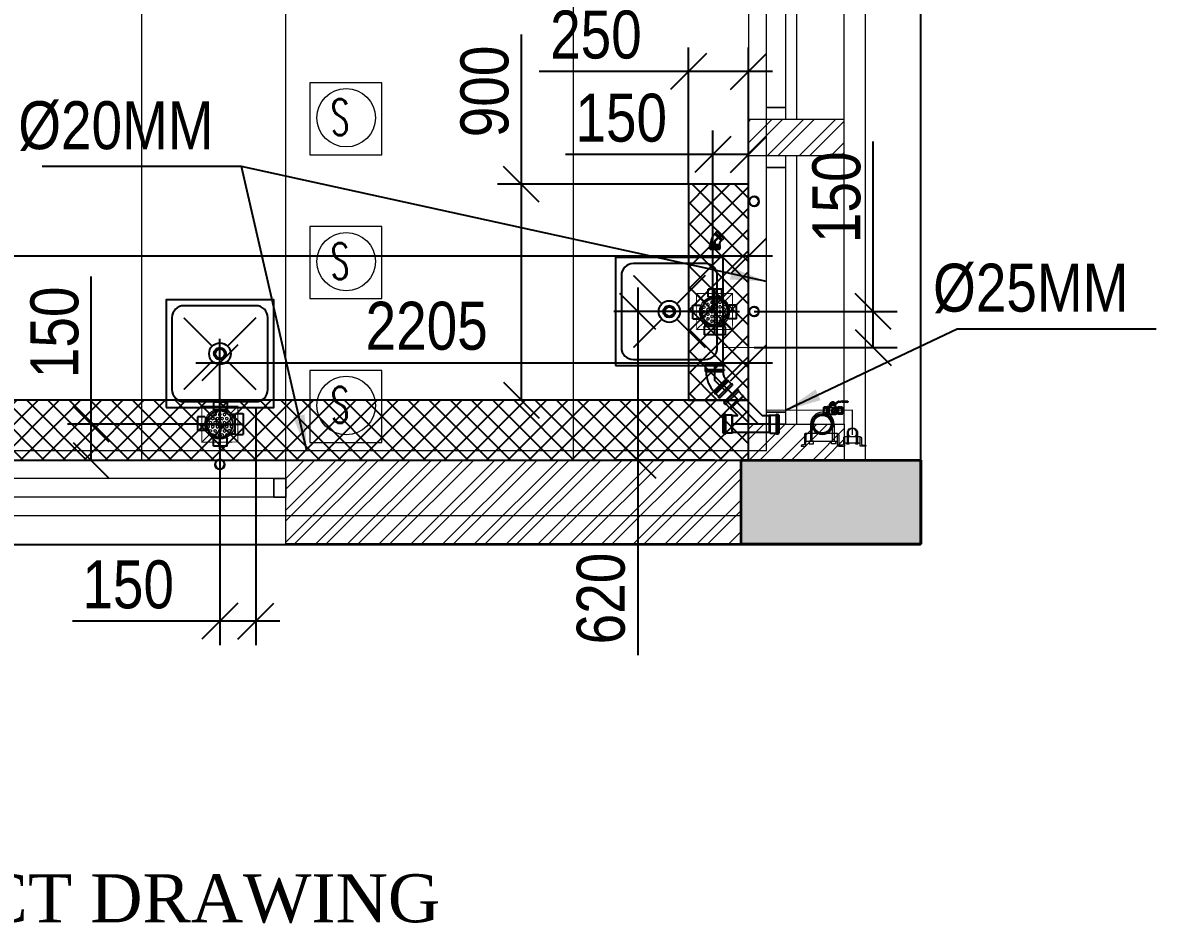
# Model space of a CAD drawing. Header units: inches. Extents: x 5899882 to 5988838, y -468923 to -96891.
# Drawn here: x 5976236 to 5980965, y -315802 to -312046 of the extents above; entities that cross this region are included whole.
import ezdxf

# ---------------------------------------------------------------- set-up
doc = ezdxf.new("R2010")
doc.units = ezdxf.units.IN
doc.header["$MEASUREMENT"] = 0
doc.linetypes.add('1', pattern=[0])
doc.layers.get('Defpoints').update_dxf_attribs({"color": 8})
for name, color, linetype in [('0 slc sleeve', 5, 'Continuous'), ('0- SLC ARCH LAYOUT', 7, 'Continuous'), ('0- SLC DIMENSION', 7, 'Continuous'), ('0-SLC RCC 2ND. FLOOR', 7, 'Continuous'), ('0-SLC- Waste water down take', 6, 'Continuous'), ('0-SLC-100mm Soil Pipe', 190, 'Continuous'), ('0-SLC-40 MM Waste water pipe', 3, 'Continuous'), ('0-SLC-75MM WASTE PIPE', 6, 'Continuous'), ('0-SLC-DOMESTIC LINE', 5, 'DOMESTIC_LINE'), ('0-SLC-Multi nahani trap', 6, 'Continuous'), ('0-SLC-Raised portion', 1, 'Continuous'), ('0-SLC-Toilet fixture', 5, 'Continuous'), ('CL', 7, 'Continuous'), ('P-TEXT', 7, 'Continuous')]:
    doc.layers.add(name, color=color, linetype=linetype)
for name, color, linetype, lineweight in [('0-SLC-100 mm Multi nahani trap jali', 253, 'Continuous', 13), ('0-SLC-CLAMPS', 7, 'Continuous', 9), ('0-SLC-P-Angle', 6, 'Continuous', 0), ('ARCL-HATCH-B', 8, 'Continuous', 5), ('ARLC-COL', 8, 'Continuous', 30), ('ARLC-DIM0', 8, 'Continuous', 5), ('ARLC-DOOR-W', 8, 'Continuous', 5), ('ARLC-ELE0', 8, 'Continuous', 9), ('ARLC-FUR (NOMN)', 8, 'Continuous', 9), ('ARLC-FURN', 8, 'Continuous', 9), ('ARLC-HATCH-C', 8, 'Continuous', 5), ('ARLC-SINK', 8, 'Continuous', 9), ('ARLC-WALL', 8, 'Continuous', 15), ('P-Ball valve', 7, 'Continuous', 0)]:
    doc.layers.add(name, color=color, linetype=linetype, lineweight=lineweight)
doc.styles.add('ARIAL', font='tahoma.ttf')
doc.styles.add('RS', font='simplex8.shx', dxfattribs={"width": 0.6, "height": 150})
doc.styles.get("Standard").update_dxf_attribs({"font": 'arial.ttf'})
doc.styles.add('swis cn bt', font='swissc.ttf')
doc.linetypes.add('DOMESTIC_LINE', pattern='A,0.5,-0.2,["DWS",ARIAL,S=0.1,R=0,X=-0.1,Y=-0.05],-0.25', length=0.95)
doc.dimstyles.new('SLC', dxfattribs={"dimtxt": 200, "dimasz": 150, "dimexe": 100, "dimexo": 0, "dimgap": 50, "dimtad": 1, "dimdec": 0, "dimrnd": 5, "dimzin": 1, "dimdsep": 46, "dimtxsty": 'swis cn bt', "dimblk": 'OBLIQUE', "dimcen": 60, "dimdle": 100, "dimclrd": 256, "dimclre": 256, "dimclrt": 256, "dimazin": 0, "dimtfac": 1, "dimtdec": 0, "dimtofl": 0, "dimtmove": 0, "dimatfit": 3, "dimfxl": 0.18, "dimtolj": 1, "dimtzin": 0, "dimarcsym": 0})
pattern_1 = [(45, (-5806111.7, 109613.3), (-66.2912607, 66.2912607), []), (45, (-5806067.505, 109613.3), (-66.2912607, 66.2912607), [])]

# ---------------------------------------------------------------- blocks, each defined once
blk = doc.blocks.new('SINK1')
at = {"color": 0}
for p, q in [((5972703.3, -133859.2), (5972821.5, -133977.3)), ((5972885.1, -133977.3), (5973003.3, -133859.2)), ((5972703.3, -134159.2), (5972821.5, -134041)), ((5972885.1, -134041), (5973003.3, -134159.2))]:
    blk.add_line(p, q, dxfattribs=at)
blk.add_lwpolyline([(5973078.3, -134234.2), (5973078.3, -133784.2), (5972628.3, -133784.2), (5972628.3, -134234.2)], close=True, dxfattribs=at)
blk.add_lwpolyline([(5973053.3, -134159.2), (5973053.3, -133859.2, 0.414214), (5973003.3, -133809.2), (5972703.3, -133809.2, 0.414214), (5972653.3, -133859.2), (5972653.3, -134159.2, 0.414214), (5972703.3, -134209.2), (5973003.3, -134209.2, 0.414214)], format="xyb", close=True, dxfattribs=at)
for radius in [45, 25]:
    blk.add_circle((5972853.3, -134009.2), radius, dxfattribs=at)
blk = doc.blocks.new('A$C3DAD2E9A')
at = {"layer": 'ARCL-HATCH-B'}
h = blk.add_hatch(dxfattribs=at)
h.set_pattern_fill('ANSI32', color=256, scale=250)
h.set_pattern_definition(pattern_1)
h.paths.add_polyline_path([(34477.2, -38403.5), (34077.2, -38403.5), (34077.2, -38553.5), (34477.2, -38553.5)])
h = blk.add_hatch(dxfattribs=at)
h.set_pattern_fill('ANSI32', color=256, scale=250)
h.set_pattern_definition(pattern_1)
h.paths.add_polyline_path([(34477.2, -39673.5), (34077.2, -39673.5), (34077.2, -39823.5), (34477.2, -39823.5)])
h = blk.add_hatch(dxfattribs=at)
h.set_pattern_fill('ANSI32', color=256, scale=250)
h.set_pattern_definition(pattern_1)
h.paths.add_polyline_path([(34047.2, -39823.5), (32147.5, -39823.5), (32147.5, -40173.5), (34047.2, -40173.5)])
at = {"layer": 'ARLC-HATCH-C', "ltscale": 0.1}
h = blk.add_hatch(color=256, dxfattribs=at)
h.paths.add_polyline_path([(34047.2, -40173.5), (34797.2, -40173.5), (34797.2, -39823.5), (34247.2, -39823.5), (34047.2, -39823.5)])
h.paths.add_polyline_path([(11935.3, -19022.5), (11935.3, -19405.4), (12979.4, -19405.4), (12979.4, -19022.5)], flags=24)
h.paths.add_polyline_path([(11923.7, -32840.6), (11923.7, -33223.5), (12995.6, -33223.5), (12995.6, -32840.6)], flags=24)
h.paths.add_polyline_path([(11923.7, -39615.4), (11923.7, -39998.5), (12993.9, -39998.5), (12993.9, -39615.4)], flags=24)
at = {"layer": 'ARLC-COL'}
blk.add_lwpolyline([(34797.2, -39823.5), (34047.2, -39823.5), (34047.2, -40173.5), (34797.2, -40173.5)], close=True, dxfattribs=at)
at = {"layer": 'ARLC-DIM0'}
blk.add_lwpolyline([(32147.5, -39980), (32097.5, -39980), (32097.5, -39900), (32147.5, -39900)], close=True, dxfattribs=at)
at = {"layer": 'ARLC-DOOR-W'}
for points in [[(34152.2, -35143.5), (34232.2, -35143.5), (34232.2, -38353.5), (34152.2, -38353.5)], [(34232.2, -38353.5), (34232.2, -38403.5), (34152.2, -38403.5), (34152.2, -38353.5)], [(34232.2, -38553.5), (34232.2, -38603.5), (34152.2, -38603.5), (34152.2, -38553.5)], [(34152.2, -38603.5), (34232.2, -38603.5), (34232.2, -39623.5), (34152.2, -39623.5)], [(34232.2, -39623.5), (34232.2, -39673.5), (34152.2, -39673.5), (34152.2, -39623.5)], [(32097.5, -39898.5), (32097.5, -39978.5), (30797.5, -39978.5), (30797.5, -39898.5)], [(32147.5, -39978.5), (32097.5, -39978.5), (32097.5, -39898.5), (32147.5, -39898.5)]]:
    blk.add_lwpolyline(points, close=True, dxfattribs=at)
at = {"layer": 'ARLC-ELE0'}
for p, q in [((34797.2, -39823.5), (34797.2, -33673.5)), ((34797.2, -39825), (34797.2, -33675))]:
    blk.add_line(p, q, dxfattribs=at)
at = {"layer": 'ARLC-ELE0', "ltscale": 0.006}
for p, q in [((34077.2, -35093.5), (34077.2, -38403.5)), ((34477.2, -38403.5), (34477.2, -35093.5)), ((34077.2, -38553.5), (34077.2, -39673.5)), ((34477.2, -39673.5), (34477.2, -38553.5))]:
    blk.add_line(p, q, dxfattribs=at)
at = {"layer": 'ARLC-FUR (NOMN)'}
for centre in [(32399.1, -38395.9), (32399.1, -38995.9), (32399.1, -39595.9)]:
    blk.add_circle(centre, 121.8, dxfattribs=at)
at = {"layer": 'ARLC-FURN'}
for p, q in [((33347.2, -39825), (33347.2, -29900)), ((31547.2, -39825), (31547.2, -35212.5)), ((32147.2, -39825), (32147.2, -35212.5)), ((31547.2, -39825), (32147.2, -39825)), ((31547.2, -39825), (32147.2, -39825))]:
    blk.add_line(p, q, dxfattribs=at)
for points in [[(32247.2, -38550), (32547.2, -38550), (32547.2, -38250), (32247.2, -38250)], [(32247.2, -39150), (32547.2, -39150), (32547.2, -38850), (32247.2, -38850)], [(32247.2, -39750), (32547.2, -39750), (32547.2, -39450), (32247.2, -39450)]]:
    blk.add_lwpolyline(points, close=True, dxfattribs=at)
at = {"layer": 'ARLC-WALL', "ltscale": 0.005}
for p, q in [((34277.2, -35093.5), (34277.2, -38403.5)), ((34277.2, -38553.5), (34277.2, -39673.5))]:
    blk.add_line(p, q, dxfattribs=at)
at = {"layer": 'ARLC-WALL', "ltscale": 0.1}
for p, q in [((34047.2, -39823.5), (32147.5, -39823.5)), ((34047.2, -40173.5), (32147.5, -40173.5))]:
    blk.add_line(p, q, dxfattribs=at)
at = {"layer": 'ARLC-WALL'}
blk.add_line((32147.5, -40173.5), (32147.5, -39823.5), dxfattribs=at)
for points in [[(34477.2, -38403.5), (34077.2, -38403.5), (34077.2, -38553.5), (34477.2, -38553.5)], [(34477.2, -39823.5), (34077.2, -39823.5), (34077.2, -39673.5), (34477.2, -39673.5)]]:
    blk.add_lwpolyline(points, close=True, dxfattribs=at)
at = {"layer": 'ARLC-SINK', "rotation": 270}
blk.add_blockref('SINK1', (167756.4, 5933649.1), dxfattribs=at)
at = {"layer": 'ARLC-SINK', "xscale": -1, "rotation": 270}
blk.add_blockref('SINK1', (165881.7, -6012233), dxfattribs=at)
at = {"layer": 'ARLC-FUR (NOMN)', "style": 'RS', "width": 0.6}
for p in [(32334.9, -38468.7), (32334.9, -39068.7), (32334.9, -39668.7)]:
    blk.add_text('S ', height=150, dxfattribs=at).set_placement(p)
blk = doc.blocks.new('Hex Nut - 10 mm side')
at = {"color": 0, "linetype": 'Continuous'}
for p, q in [((-7, -6.8), (-7, 6.8)), ((-0.7, 9.1), (-6.4, 9.1)), ((-0.7, 4.5), (-6.4, 4.5)), ((0, -6.8), (0, 6.8)), ((-0.7, -4.5), (-6.4, -4.5)), ((-0.7, -9.1), (-6.4, -9.1))]:
    blk.add_line(p, q, dxfattribs=at)
for centre, radius, start, end in [((-2.8, 6.8), 4.19, 147.13278, 212.86722), ((8.7, 0), 15.7, 163.22135, 196.77865), ((-4.2, 6.8), 4.19, 327.13278, 32.86722), ((-15.7, 0), 15.7, 343.22135, 16.77865), ((-2.8, -6.8), 4.19, 147.13278, 212.86722), ((-4.2, -6.8), 4.19, 327.13278, 32.86722)]:
    blk.add_arc(centre, radius, start, end, dxfattribs=at)
blk = doc.blocks.new('balval')
at = {"layer": 'P-TEXT', "color": 7}
for p, q in [((-206, 141), (-218, 122)), ((-218, -125), (-218, 122)), ((-207, -90), (-207, 86)), ((-75, 86), (-207, 86)), ((-74, 141), (-206, 141)), ((0, 145), (64, 144)), ((31, 164), (31, 262)), ((31, 164), (47, 164)), ((47, 164), (47, 246)), ((67, 298), (222, 297)), ((83, 281), (226, 281)), ((136, -17), (186, 44)), ((186, 44), (260, -17)), ((261, 143), (286, 120)), ((286, 120), (285, -127)), ((357, 120), (286, 120)), ((294, 302), (376, 365)), ((299, 286), (380, 348)), ((356, -127), (357, 120)), ((368, 139), (357, 120)), ((367, -91), (368, 85)), ((536, 139), (368, 139)), ((535, 84), (368, 85)), ((394, 369), (479, 369)), ((398, 353), (479, 353)), ((533, 381), (479, 369)), ((533, 349), (479, 353)), ((533, 381), (760, 380)), ((533, 349), (762, 348)), ((535, -92), (535, 84)), ((536, 139), (547, 120)), ((547, 120), (546, -128)), ((760, 380), (762, 348)), ((-218, -2), (-229, -2)), ((-207, -145), (-218, -125)), ((-75, -90), (-207, -90)), ((-75, -145), (-207, -145)), ((0, -149), (258, -150)), ((186, -77), (136, -17)), ((260, -17), (186, -77)), ((259, -150), (285, -127)), ((356, -127), (285, -127)), ((367, -146), (356, -127)), ((535, -92), (367, -91)), ((535, -147), (367, -146)), ((535, -147), (546, -128))]:
    blk.add_line(p, q, dxfattribs=at)
for points in [[(-74, 163), (-39, 163), (-40, -162), (-75, -162)], [(-39, 163), (0, 163), (0, -163), (-40, -162)], [(85, 217), (215, 216), (215, 237), (85, 238)], [(266, -83), (129, -83), (130, 50), (266, 49)], [(260, -77), (135, -77), (136, 44), (260, 43)], [(260, -145), (135, -144), (135, -89), (260, -89)]]:
    blk.add_lwpolyline(points, close=True, dxfattribs=at)
for points in [[(259, 144), (260, 216), (64, 217), (64, 144)], [(136, 118), (136, 88), (260, 87), (261, 143), (258, 143)]]:
    blk.add_lwpolyline(points, dxfattribs=at)
for centre, radius, start, end in [((-181, 112), 36.2, 145.9055, 225.8084), ((-125, 42), 93.2, 151.6198, 208.0418), ((67, 262), 35.7, 89.8308, 179.8308), ((83, 246), 35.7, 89.8308, 179.8308), ((162, 312), 195, 239.6656, 299.5446), ((224, 832), 535, 269.7676, 277.5637), ((228, 816), 535, 269.7676, 277.5637), ((259, 142), 1.79, 48.4012, 123.4962), ((450, 40), 93.2, 151.6198, 208.0418), ((393, 111), 36.2, 145.9055, 225.8084), ((394, 334), 35.7, 89.8308, 120.0919), ((398, 317), 35.7, 89.8308, 120.0919), ((510, 110), 36.2, 313.8532, 33.7561), ((453, 40), 93.2, 331.6198, 28.0418), ((-125, -46), 93.2, 151.6198, 208.0418), ((-182, -116), 36.2, 133.8532, 213.7561), ((258, -148), 1.79, 269.8308, 311.2603), ((449, -48), 93.2, 151.6198, 208.0418), ((392, -118), 36.2, 133.8532, 213.7561), ((453, -48), 93.2, 331.6198, 28.0418), ((510, -118), 36.2, 325.9055, 45.8084)]:
    blk.add_arc(centre, radius, start, end, dxfattribs=at)
at = {"layer": 'P-TEXT', "color": 7, "xscale": 6.18499828221724, "yscale": 6.18499828221724, "zscale": 6.18499828221724, "rotation": 269.8307868527402}
for p in [(150, 298), (150, 238)]:
    blk.add_blockref('Hex Nut - 10 mm side', p, dxfattribs=at)
blk = doc.blocks.new('an80')
for points in [[(-46, 0), (-46, 66.3), (-51, 66.3), (-51, 76.3), (-35, 76.3), (-35, 66.3), (-40, 66.3), (-40, 0)], [(46, 0), (46, 66.3), (51, 66.3), (51, 76.3), (35, 76.3), (35, 66.3), (40, 66.3), (40, 0)]]:
    blk.add_lwpolyline(points)
for radius in [46, 40]:
    blk.add_arc((0, 0), radius, 180, 360)
blk = doc.blocks.new('80mm')
at = {"layer": '0-SLC- Waste water down take', "const_width": 5}
blk.add_lwpolyline([(-37.5, 0, 1), (37.5, 0, 1)], format="xyb", close=True, dxfattribs=at)
at = {"layer": '0-SLC- Waste water down take'}
for radius in [40, 35]:
    blk.add_circle((0, 0), radius, dxfattribs=at)
blk = doc.blocks.new('DSF')
at = {"layer": '0-SLC-CLAMPS'}
for points in [[(1498.4503, 220.3213), (1498.4469, 220.3213, -0.414214), (1498.4416, 220.3267), (1498.4416, 220.3267), (1498.4611, 220.3267), (1498.4611, 220.2737, -0.414214), (1498.4557, 220.2791), (1498.4557, 220.3159, 0.414214)], [(1498.6042, 220.3213), (1498.6076, 220.3213, 0.414214), (1498.613, 220.3267), (1498.613, 220.3267), (1498.5935, 220.3267), (1498.5935, 220.2737, 0.414214), (1498.5988, 220.2791), (1498.5988, 220.3159, -0.414214)]]:
    blk.add_lwpolyline(points, format="xyb", close=True, dxfattribs=at)
blk.add_lwpolyline([(1498.5935, 220.3055), (1498.4611, 220.3055), (1498.4611, 220.2737), (1498.5935, 220.2737)], close=True, dxfattribs=at)
at = {"layer": '0-SLC- Waste water down take', "lineweight": 0, "ltscale": 12, "xscale": 0.0010714285714286, "yscale": 0.0010714285714286, "zscale": 0.0010714285714286}
blk.add_blockref('80mm', (1498.5241, 220.2345), dxfattribs=at)
at = {"layer": '0-SLC-CLAMPS', "xscale": 0.0010714285714286, "yscale": 0.0010714285714286, "zscale": 0.0010714285714286}
blk.add_blockref('an80', (1498.5241, 220.2345), dxfattribs=at)
blk = doc.blocks.new('FD COVER')
at = {"layer": '0-SLC-100 mm Multi nahani trap jali'}
h = blk.add_hatch(color=1, dxfattribs=at)
h.paths.add_polyline_path([(52.4, 0, 1), (-52.4, 0, 1)])
h.paths.add_polyline_path([(-49.7, 0, -1), (49.7, 0, -1)], flags=16)
h = blk.add_hatch(dxfattribs=at)
h.set_pattern_fill('HEX', color=1, scale=45.193777, style=0)
h.set_pattern_definition([(0, (-4759.384, 4380.386), (0, 9.78474), [5.649222, -11.298444]), (120, (-4759.384, 4380.386), (-8.473833, -4.89237), [5.649222, -11.298444]), (60, (-4753.735, 4380.386), (-8.473833, 4.89237), [5.649222, -11.298444])])
h.paths.add_polyline_path([(-49.7, 0, 1), (49.7, 0, 1)])
at = {"layer": '0-SLC-100 mm Multi nahani trap jali', "color": 1, "ltscale": 3}
for p, q in [((-75, 75), (-44.2, 44.2)), ((75, 75), (44.2, 44.2)), ((-44.2, -44.2), (-75, -75)), ((44.2, -44.2), (75, -75))]:
    blk.add_line(p, q, dxfattribs=at)
at = {"layer": '0-SLC-100 mm Multi nahani trap jali', "color": 1, "ltscale": 3, "const_width": 3.75}
blk.add_lwpolyline([(-75, -75), (75, -75), (75, 75), (-75, 75)], close=True, dxfattribs=at)
at = {"layer": '0-SLC-100 mm Multi nahani trap jali', "color": 1, "ltscale": 3}
blk.add_circle((0, 0), 62.5, dxfattribs=at)
blk = doc.blocks.new('A$C52224D05')
at = {"layer": '0-SLC-Multi nahani trap', "linetype": 'Continuous'}
h = blk.add_hatch(color=256, dxfattribs=at)
h.paths.add_polyline_path([(58.1, 0, 1), (-57.9, 0, 1)])
h.paths.add_polyline_path([(-54.9, 0, -1), (55.1, 0, -1)], flags=16)
for p, q in [((0, 103.7), (0, -103.7)), ((-25.9, 91.4), (-25.9, 77.8)), ((31.1, 91.4), (-25.9, 91.4)), ((-25.9, 77.8), (-25.9, 60.2)), ((28.7, 57.9), (-23.6, 57.9)), ((-22.4, 57.9), (-22.4, 50.2)), ((27.6, 57.9), (27.6, 47.6)), ((31.1, 91.4), (31.1, 77.8)), ((31.1, 77.8), (31.1, 60.2)), ((-96.3, 0), (95.2, 0)), ((-78.2, 26.7), (-93.7, 26.7)), ((-93.7, -30.2), (-93.7, 26.7)), ((-62.6, 26.7), (-78.2, 26.7)), ((-60.3, -27.9), (-60.3, 24.4)), ((-60.3, 23.3), (-50.5, 23.3)), ((41.1, 41), (63, 41)), ((63, -41.5), (63, 41.5)), ((65.5, 44), (74, 44)), ((74, 44), (97.8, 44)), ((97.8, -44), (97.8, 44)), ((-78.2, -30.2), (-93.7, -30.2)), ((-62.6, -30.2), (-77.7, -30.2)), ((-60.3, -26.7), (-50.5, -26.7)), ((41.1, -41), (63, -41)), ((65.5, -44), (74, -44)), ((74, -44), (97.8, -44)), ((-25.9, -77.8), (-25.9, -60.2)), ((-25.9, -91.4), (-25.9, -77.8)), ((31.1, -91.4), (-25.9, -91.4)), ((28.7, -57.9), (-23.6, -57.9)), ((-22.4, -57.9), (-22.4, -50.2)), ((27.6, -57.9), (27.6, -47.6)), ((31.1, -77.8), (31.1, -60.2)), ((31.1, -91.4), (31.1, -77.8))]:
    blk.add_line(p, q, dxfattribs=at)
blk.add_circle((0.1, 0), 55, dxfattribs=at)
for centre, radius, start, end in [((-23.6, 60.2), 2.33, 180, 270), ((28.7, 60.2), 2.33, 270, 0), ((-62.6, 24.4), 2.33, 0, 90), ((65.5, 41.5), 2.5, 90, 180), ((-62.6, -27.9), 2.33, 270, 0), ((65.5, -41.5), 2.5, 180, 270), ((-23.6, -60.2), 2.33, 90, 180), ((28.7, -60.2), 2.33, 0, 90)]:
    blk.add_arc(centre, radius, start, end, dxfattribs=at)
blk = doc.blocks.new('1248')
at = {"color": 0}
for p, q in [((-21.4, 74.3), (-74.3, 21.4)), ((-15.6, 68.6), (-68.6, 15.6)), ((-57.9, 4.9), (-4.9, 57.9)), ((-1.5, 54.5), (-54.5, 1.5)), ((-52.1, -0.9), (1, 52.1)), ((-52.1, -0.9), (1, 52.1)), ((0.8, 49.3), (-49.3, -0.8)), ((-21.4, 74.3), (-19.5, 75)), ((-19.5, 75), (-15, 70.5)), ((-15.6, 68.6), (-15, 70.5)), ((-4.9, 57.9), (-15.6, 68.6)), ((-4.9, 57.9), (-3, 58.5)), ((-3, 58.5), (-0.9, 56.5)), ((-1.5, 54.5), (-0.9, 56.5)), ((1, 52.1), (-1.5, 54.5)), ((0.8, 49.3), (1, 52.1)), ((-74.3, 21.4), (-75, 19.5)), ((-75, 19.5), (-70.6, 15)), ((-68.6, 15.6), (-70.6, 15)), ((-57.9, 4.9), (-68.6, 15.6)), ((-57.9, 4.9), (-58.5, 3)), ((-58.5, 3), (-56.5, 0.9)), ((-54.5, 1.5), (-56.5, 0.9)), ((-52.1, -0.9), (-54.5, 1.5)), ((34.2, -35.4), (34.3, 35.4)), ((34.3, 35.4), (36.2, 37.5)), ((36.2, 37.5), (39.6, 37.5)), ((36.2, 37.5), (36.2, -37.5)), ((36.2, 37.5), (36.2, -37.5)), ((39.6, 37.5), (40.5, 39.3)), ((39.6, -37.5), (39.6, 37.5)), ((43.5, 39.3), (40.5, 39.3)), ((44.4, 37.5), (43.5, 39.3)), ((44.4, 37.5), (59.5, 37.5)), ((44.4, 37.5), (44.4, -37.5)), ((59.5, 37.5), (60.5, 39.3)), ((59.5, -37.5), (59.5, 37.5)), ((66.8, 39.3), (60.5, 39.3)), ((66.8, 39.3), (67.8, 37.5)), ((67.8, -37.5), (67.8, 37.5)), ((-49.3, -0.8), (-52.1, -0.9)), ((34.2, -35.4), (36.2, -37.5)), ((36.2, -37.5), (39.6, -37.5)), ((39.6, -37.5), (40.5, -39.3)), ((43.5, -39.3), (40.5, -39.3)), ((44.4, -37.5), (43.5, -39.3)), ((44.4, -37.5), (59.5, -37.5)), ((59.5, -37.5), (60.5, -39.3)), ((66.8, -39.3), (60.5, -39.3)), ((67.8, -37.5), (66.8, -39.3))]:
    blk.add_line(p, q, dxfattribs=at)
at = {"color": 8}
blk.add_lwpolyline([(-47.9, 47.9), (0, 0), (67.8, 0)], dxfattribs=at)
at = {"color": 0}
for major_axis, start_param, end_param in [((0, 47.3), 2.356166, 3.141564), ((0, 118.1), 2.356191, 3.14159)]:
    blk.add_ellipse((34.3, 82.7), major_axis=major_axis, ratio=1, start_param=start_param, end_param=end_param, dxfattribs=at)
blk = doc.blocks.new('A$C23A5667F')
at = {"color": 0}
for p, q in [((-192.7, 122), (-122, 192.7)), ((-190.9, 117.9), (-117.9, 190.9)), ((-119, 189.7), (-122, 192.7)), ((-110.8, 187.4), (-114.3, 190.9)), ((-183.9, 110.8), (-110.8, 183.9)), ((-157.3, 86.6), (-86.6, 157.3)), ((-153.8, 86.6), (-86.6, 153.8)), ((-86.9, 157.6), (-112, 182.7)), ((-86.6, 157), (-86.6, 153.8)), ((-86.6, 153.8), (19.7, 47.5)), ((-189.7, 119), (-192.7, 122)), ((-187.4, 110.8), (-190.9, 114.3)), ((-157.6, 86.9), (-182.7, 112)), ((-157, 86.6), (-153.8, 86.6)), ((-153.8, 86.6), (-114.7, 47.5)), ((-193.3, 50), (-197.5, 50)), ((-197.5, -50), (-197.5, 50)), ((-193.3, -51.7), (-193.3, 51.7)), ((-185.8, 54.2), (-190.8, 54.2)), ((-183.3, -51.7), (-183.3, 51.7)), ((-147.8, 50), (-183.3, 50)), ((-147.5, -50), (-147.5, 50)), ((-147.3, 49.8), (-145, 47.5)), ((-145, -47.5), (-145, 47.5)), ((63.4, 49.8), (61.2, 47.5)), ((61.2, -47.5), (61.2, 47.5)), ((63.7, -50), (63.7, 50)), ((64, 50), (99.5, 50)), ((99.5, -51.7), (99.5, 51.7)), ((102, 54.2), (107, 54.2)), ((109.5, -51.7), (109.5, 51.7)), ((109.5, 50), (113.7, 50)), ((113.7, -50), (113.7, 50)), ((-193.3, -50), (-197.5, -50)), ((-185.8, -54.2), (-190.8, -54.2)), ((-147.8, -50), (-183.3, -50)), ((-147.3, -49.8), (-145, -47.5)), ((63.4, -49.8), (61.2, -47.5)), ((64, -50), (99.5, -50)), ((102, -54.2), (107, -54.2)), ((109.5, -50), (113.7, -50))]:
    blk.add_line(p, q, dxfattribs=at)
at = {"color": 8}
for points in [[(-120.2, 120.2), (0, 0)], [(61.2, 0), (-145, 0)]]:
    blk.add_lwpolyline(points, dxfattribs=at)
at = {"color": 0}
for points in [[(-145, 47.5), (-114.7, 47.5)], [(19.7, 47.5), (61.2, 47.5)], [(61.2, -47.5), (-145, -47.5)]]:
    blk.add_lwpolyline(points, dxfattribs=at)
for centre, radius, start, end in [((-116.1, 189.2), 2.5, 45, 135), ((-112.6, 185.6), 2.5, 315, 45), ((-87.5, 157), 0.833, 0, 45), ((-189.2, 116.1), 2.5, 135, 225), ((-185.6, 112.6), 2.5, 225, 315), ((-157, 87.5), 0.833, 225, 270), ((-190.8, 51.7), 2.5, 90, 180), ((-185.8, 51.7), 2.5, 0, 90), ((-147.8, 49.2), 0.833, 45, 90), ((64, 49.2), 0.833, 90, 135), ((102, 51.7), 2.5, 90, 180), ((107, 51.7), 2.5, 0, 90), ((-190.8, -51.7), 2.5, 180, 270), ((-185.8, -51.7), 2.5, 270, 0), ((-147.8, -49.2), 0.833, 270, 315), ((64, -49.2), 0.833, 225, 270), ((102, -51.7), 2.5, 180, 270), ((107, -51.7), 2.5, 270, 0)]:
    blk.add_arc(centre, radius, start, end, dxfattribs=at)
blk = doc.blocks.new('A$C77C3199A')
at = {"layer": 'ARLC-HATCH-C', "ltscale": 0.1}
h = blk.add_hatch(color=0, dxfattribs=at)
h.paths.add_polyline_path([(34045, -40175), (34795, -40175), (34795, -39825), (34245, -39825), (34045, -39825)])
h.paths.add_polyline_path([(11933.1, -19024), (11933.1, -19406.9), (12977.2, -19406.9), (12977.2, -19024)], flags=24)
h.paths.add_polyline_path([(11921.5, -32842.1), (11921.5, -33225), (12993.4, -33225), (12993.4, -32842.1)], flags=24)
h.paths.add_polyline_path([(11921.5, -39616.9), (11921.5, -40000), (12991.7, -40000), (12991.7, -39616.9)], flags=24)
at = {"layer": 'ARLC-COL', "color": 0}
blk.add_lwpolyline([(34795, -39825), (34045, -39825), (34045, -40175), (34795, -40175)], close=True, dxfattribs=at)
at = {"layer": 'ARLC-WALL', "color": 30}
for p, q in [((34565, -39825), (34565, -33675)), ((34795, -39825), (34795, -33675))]:
    blk.add_line(p, q, dxfattribs=at)
at = {"layer": 'ARLC-WALL', "color": 30, "ltscale": 0.1}
for p, q in [((25645, -39825), (34045, -39825)), ((25645, -40055), (34045, -40055))]:
    blk.add_line(p, q, dxfattribs=at)
at = {"layer": 'CL', "color": 0}
blk.add_line((25645, -40175), (34045, -40175), dxfattribs=at)
blk = doc.blocks.new('_OBLIQUE')
at = {"color": 0, "linetype": 'ByBlock'}
blk.add_line((-0.5, -0.5), (0.5, 0.5), dxfattribs=at)
blk = doc.blocks.new('*D256')
at = {"layer": '0- SLC DIMENSION', "lineweight": -2, "transparency": 16777216}
for p, q in [((5972433.3, -313620), (5972433.3, -312919)), ((5979263.3, -313620), (5979263.3, -312919)), ((5979363.3, -313019), (5972333.3, -313019))]:
    blk.add_line(p, q, dxfattribs=at)
at = {"layer": 'Defpoints', "color": 0, "transparency": 16777216}
for p in [(5972433.3, -313019), (5972433.3, -313620), (5979263.3, -313620)]:
    blk.add_point(p, dxfattribs=at)
at = {"layer": '0- SLC DIMENSION', "lineweight": -2, "transparency": 16777216, "xscale": 150, "yscale": 150, "zscale": 150}
for p, rotation in [((5972433.3, -313019), 180.0000000253254), ((5979263.3, -313019), 2.53254217597032e-08)]:
    blk.add_blockref('_OBLIQUE', p, dxfattribs=dict(at, rotation=rotation))
at = {"layer": '0- SLC DIMENSION', "transparency": 16777216, "insert": (5975848.3, -312866.3), "char_height": 200, "attachment_point": 5, "rotation": 0, "style": 'swis cn bt'}
blk.add_mtext('\\A1;6830', dxfattribs=at)
blk = doc.blocks.new('*D258')
at = {"layer": '0- SLC DIMENSION', "lineweight": -2, "transparency": 16777216}
for p, q in [((5978316, -312720), (5978316, -312095.2)), ((5978316, -313620), (5978316, -312620)), ((5979013.3, -312720), (5978216, -312720)), ((5979013.3, -313620), (5978216, -313620))]:
    blk.add_line(p, q, dxfattribs=at)
at = {"layer": 'Defpoints', "color": 0, "transparency": 16777216}
for p in [(5979013.3, -312720), (5978316, -313620), (5979013.3, -313620)]:
    blk.add_point(p, dxfattribs=at)
at = {"layer": '0- SLC DIMENSION', "lineweight": -2, "transparency": 16777216, "xscale": 150, "yscale": 150, "zscale": 150}
for p, rotation in [((5978316, -312720), 90), ((5978316, -313620), 270)]:
    blk.add_blockref('_OBLIQUE', p, dxfattribs=dict(at, rotation=rotation))
at = {"layer": '0- SLC DIMENSION', "transparency": 16777216, "insert": (5978163.3, -312332.6), "char_height": 200, "attachment_point": 5, "rotation": 90, "style": 'swis cn bt'}
blk.add_mtext('\\A1;900', dxfattribs=at)
blk = doc.blocks.new('*D259')
at = {"layer": '0- SLC DIMENSION', "lineweight": -2, "transparency": 16777216}
for p, q in [((5978801.4, -313150.7), (5978801.4, -313870)), ((5979122.2, -313250.7), (5978701.4, -313250.7)), ((5979122.2, -313870), (5978701.4, -313870)), ((5978801.4, -313870), (5978801.4, -314683.9))]:
    blk.add_line(p, q, dxfattribs=at)
at = {"layer": 'Defpoints', "color": 0, "transparency": 16777216}
for p in [(5979122.2, -313250.7), (5978801.4, -313870), (5979122.2, -313870)]:
    blk.add_point(p, dxfattribs=at)
at = {"layer": '0- SLC DIMENSION', "lineweight": -2, "transparency": 16777216, "xscale": 150, "yscale": 150, "zscale": 150}
for p, rotation in [((5978801.4, -313250.7), 90), ((5978801.4, -313870), 270)]:
    blk.add_blockref('_OBLIQUE', p, dxfattribs=dict(at, rotation=rotation))
at = {"layer": '0- SLC DIMENSION', "transparency": 16777216, "insert": (5978648.6, -314447.5), "char_height": 200, "attachment_point": 5, "rotation": 90, "style": 'swis cn bt'}
blk.add_mtext('\\A1;620', dxfattribs=at)
blk = doc.blocks.new('*D260')
at = {"layer": '0- SLC DIMENSION', "lineweight": -2, "transparency": 16777216}
for p, q in [((5979115.2, -313250), (5979115.2, -312496)), ((5979263.3, -313250), (5979263.3, -312496)), ((5979115.2, -312596), (5978500, -312596)), ((5979263.3, -312596), (5979015.2, -312596))]:
    blk.add_line(p, q, dxfattribs=at)
at = {"layer": 'Defpoints', "color": 0, "transparency": 16777216}
for p in [(5979263.3, -312596), (5979115.2, -313250), (5979263.3, -313250)]:
    blk.add_point(p, dxfattribs=at)
at = {"layer": '0- SLC DIMENSION', "lineweight": -2, "transparency": 16777216, "xscale": 150, "yscale": 150, "zscale": 150, "rotation": 180}
blk.add_blockref('_OBLIQUE', (5979115.2, -312596), dxfattribs=at)
at = {"layer": '0- SLC DIMENSION', "lineweight": -2, "transparency": 16777216, "xscale": 150, "yscale": 150, "zscale": 150}
blk.add_blockref('_OBLIQUE', (5979263.3, -312596), dxfattribs=at)
at = {"layer": '0- SLC DIMENSION', "transparency": 16777216, "insert": (5978732.6, -312443.4), "char_height": 200, "attachment_point": 5, "style": 'swis cn bt'}
blk.add_mtext('\\A1;150', dxfattribs=at)
blk = doc.blocks.new('*D261')
at = {"layer": '0- SLC DIMENSION', "lineweight": -2, "transparency": 16777216}
for p, q in [((5979013.3, -312720), (5979013.3, -312149.5)), ((5979263.3, -312720), (5979263.3, -312149.5)), ((5979013.3, -312249.5), (5978390.8, -312249.5)), ((5979363.3, -312249.5), (5979013.3, -312249.5))]:
    blk.add_line(p, q, dxfattribs=at)
at = {"layer": 'Defpoints', "color": 0, "transparency": 16777216}
for p in [(5979013.3, -312249.5), (5979013.3, -312720), (5979263.3, -312720)]:
    blk.add_point(p, dxfattribs=at)
at = {"layer": '0- SLC DIMENSION', "lineweight": -2, "transparency": 16777216, "xscale": 150, "yscale": 150, "zscale": 150, "rotation": 180}
blk.add_blockref('_OBLIQUE', (5979013.3, -312249.5), dxfattribs=at)
at = {"layer": '0- SLC DIMENSION', "lineweight": -2, "transparency": 16777216, "xscale": 150, "yscale": 150, "zscale": 150}
blk.add_blockref('_OBLIQUE', (5979263.3, -312249.5), dxfattribs=at)
at = {"layer": '0- SLC DIMENSION', "transparency": 16777216, "insert": (5978627.1, -312096.7), "char_height": 200, "attachment_point": 5, "style": 'swis cn bt'}
blk.add_mtext('\\A1;250', dxfattribs=at)
blk = doc.blocks.new('*D268')
at = {"layer": '0- SLC DIMENSION', "lineweight": -2, "transparency": 16777216}
for p, q in [((5976522, -313720), (5976522, -313104.8)), ((5976522, -313871.5), (5976522, -313620)), ((5977058.4, -313720), (5976422, -313720)), ((5977058.4, -313871.5), (5976422, -313871.5))]:
    blk.add_line(p, q, dxfattribs=at)
at = {"layer": 'Defpoints', "color": 0, "transparency": 16777216}
for p in [(5977058.4, -313720), (5976522, -313871.5), (5977058.4, -313871.5)]:
    blk.add_point(p, dxfattribs=at)
at = {"layer": '0- SLC DIMENSION', "lineweight": -2, "transparency": 16777216, "xscale": 150, "yscale": 150, "zscale": 150}
for p, rotation in [((5976522, -313720), 90), ((5976522, -313871.5), 270)]:
    blk.add_blockref('_OBLIQUE', p, dxfattribs=dict(at, rotation=rotation))
at = {"layer": '0- SLC DIMENSION', "transparency": 16777216, "insert": (5976369.3, -313337.4), "char_height": 200, "attachment_point": 5, "rotation": 90, "style": 'swis cn bt'}
blk.add_mtext('\\A1;150', dxfattribs=at)
blk = doc.blocks.new('*D269')
at = {"layer": '0- SLC DIMENSION', "lineweight": -2, "transparency": 16777216}
for p, q in [((5977057.6, -313720), (5977057.6, -313364)), ((5979263.3, -313720), (5979263.3, -313364)), ((5976957.6, -313464), (5979363.3, -313464))]:
    blk.add_line(p, q, dxfattribs=at)
at = {"layer": 'Defpoints', "color": 0, "transparency": 16777216}
for p in [(5979263.3, -313464), (5977057.6, -313720), (5979263.3, -313720)]:
    blk.add_point(p, dxfattribs=at)
at = {"layer": '0- SLC DIMENSION', "lineweight": -2, "transparency": 16777216, "xscale": 150, "yscale": 150, "zscale": 150, "rotation": 180}
blk.add_blockref('_OBLIQUE', (5977057.6, -313464), dxfattribs=at)
at = {"layer": '0- SLC DIMENSION', "lineweight": -2, "transparency": 16777216, "xscale": 150, "yscale": 150, "zscale": 150}
blk.add_blockref('_OBLIQUE', (5979263.3, -313464), dxfattribs=at)
at = {"layer": '0- SLC DIMENSION', "transparency": 16777216, "insert": (5977921, -313311.2), "char_height": 200, "attachment_point": 5, "style": 'swis cn bt'}
blk.add_mtext('\\A1;2205', dxfattribs=at)
blk = doc.blocks.new('*D550')
at = {"layer": '0- SLC DIMENSION', "lineweight": -2, "transparency": 16777216}
for p, q in [((5977058.4, -313651.1), (5977058.4, -314642.5)), ((5977208.6, -313651.2), (5977208.6, -314642.5)), ((5977058.4, -314542.5), (5976443.2, -314542.5)), ((5977308.6, -314542.5), (5977058.4, -314542.5))]:
    blk.add_line(p, q, dxfattribs=at)
at = {"layer": 'Defpoints', "color": 0, "transparency": 16777216}
for p in [(5977058.4, -313651.1), (5977208.6, -313651.2), (5977058.4, -314542.5)]:
    blk.add_point(p, dxfattribs=at)
at = {"layer": '0- SLC DIMENSION', "lineweight": -2, "transparency": 16777216, "xscale": 150, "yscale": 150, "zscale": 150, "rotation": 180}
blk.add_blockref('_OBLIQUE', (5977058.4, -314542.5), dxfattribs=at)
at = {"layer": '0- SLC DIMENSION', "lineweight": -2, "transparency": 16777216, "xscale": 150, "yscale": 150, "zscale": 150}
blk.add_blockref('_OBLIQUE', (5977208.6, -314542.5), dxfattribs=at)
at = {"layer": '0- SLC DIMENSION', "transparency": 16777216, "insert": (5976675.8, -314389.8), "char_height": 200, "attachment_point": 5, "style": 'swis cn bt'}
blk.add_mtext('\\A1;150', dxfattribs=at)
blk = doc.blocks.new('*D551')
at = {"layer": '0- SLC DIMENSION', "lineweight": -2, "transparency": 16777216}
for p, q in [((5979784, -313250.4), (5979784, -312541.4)), ((5979784, -313400.7), (5979784, -313150.4)), ((5979286.8, -313250.4), (5979884, -313250.4)), ((5979286.8, -313400.7), (5979884, -313400.7))]:
    blk.add_line(p, q, dxfattribs=at)
at = {"layer": 'Defpoints', "color": 0, "transparency": 16777216}
for p in [(5979286.8, -313250.4), (5979286.8, -313400.7), (5979784, -313400.7)]:
    blk.add_point(p, dxfattribs=at)
at = {"layer": '0- SLC DIMENSION', "lineweight": -2, "transparency": 16777216, "xscale": 150, "yscale": 150, "zscale": 150}
for p, rotation in [((5979784, -313250.4), 90), ((5979784, -313400.7), 270)]:
    blk.add_blockref('_OBLIQUE', p, dxfattribs=dict(at, rotation=rotation))
at = {"layer": '0- SLC DIMENSION', "transparency": 16777216, "insert": (5979631.3, -312774), "char_height": 200, "attachment_point": 5, "rotation": 90, "style": 'swis cn bt'}
blk.add_mtext('\\A1;150', dxfattribs=at)

msp = doc.modelspace()

# ---------------------------------------------------------------- block references
at = {"layer": '0- SLC ARCH LAYOUT'}
msp.add_blockref('A$C3DAD2E9A', (5945186.1, -274046.5), dxfattribs=at)

# ---------------------------------------------------------------- texts
at = {"layer": '0 slc sleeve', "color": 0, "insert": (5969032.7, -315597.5, 0), "char_height": 200, "width": 9073.06, "attachment_point": 1, "style": 'ARIAL'}
msp.add_mtext('{\\fTimes New Roman|b0|i0|c0|p18;NOTE - ALL SINK POSITION REFER THIS ARCHITECT DRAWING }', dxfattribs=at)

# ---------------------------------------------------------------- next in the draw order: hatches: boundary and pattern name
at = {"layer": '0-SLC-Raised portion'}
h = msp.add_hatch(dxfattribs=at)
h.set_pattern_fill('ANSI37', color=256, scale=500, angle=180)
h.set_pattern_definition([(225, (6584832.47, -3089164.69), (44.1941738, -44.1941738), []), (315, (6584832.47, -3089164.69), (44.1941738, 44.1941738), [])])
h.paths.add_polyline_path([(5979013.3, -312720), (5979013.3, -313620), (5979263.3, -313620), (5979263.3, -312720)])
h = msp.add_hatch(dxfattribs=at)
h.set_pattern_fill('ANSI37', color=256, scale=500, angle=270)
h.set_pattern_definition([(315, (8754807.95, 291949.156), (44.1941738, 44.1941738), []), (45, (8754807.95, 291949.156), (-44.1941738, 44.1941738), [])])
h.paths.add_polyline_path([(5972433.3, -313870), (5979263.3, -313870), (5979263.3, -313620), (5972433.3, -313620)])

# ---------------------------------------------------------------- next in the draw order: linework, layer by layer
at = {"layer": '0-SLC-40 MM Waste water pipe', "lineweight": 30}
for centre in [(5979286.8, -312791), (5978933.3, -313250.7), (5979286.8, -313250.4), (5977058.6, -313426.2), (5977058.3, -313888.3)]:
    msp.add_circle(centre, 20, dxfattribs=at)
at = {"layer": '0-SLC-DOMESTIC LINE', "color": 5, "linetype": '1', "const_width": 5}
for points in [[(5972708.6, -313831.2), (5979338.3, -313831.2), (5979338.3, -307945.4)], [(5979158.3, -313400.7), (5979338.3, -313400.7)], [(5977208.6, -313651.2), (5977208.6, -313831.2)], [(5979697, -313765.4), (5979697, -313662.2), (5979338.3, -313662.2)]]:
    msp.add_lwpolyline(points, dxfattribs=at)
at = {"layer": '0-SLC-DOMESTIC LINE', "color": 5, "linetype": '1', "const_width": 3.2}
msp.add_lwpolyline([(5979697.5, -313773.1, -1), (5979697.5, -313738.9, -1), (5979697.5, -313773.1)], format="xyb", dxfattribs=at)
at = {"layer": '0-SLC-P-Angle', "color": 0}
for points in [[(5979655, -313807.3), (5979645.3, -313807.3, 0.414214), (5979640.4, -313812.2), (5979640.4, -313812.2), (5979664.8, -313812.2), (5979664.8, -313773.1, 0.414214), (5979659.9, -313777.9), (5979659.9, -313802.5, -0.414214)], [(5979679.7, -313752.2), (5979679.7, -313798.1), (5979682.4, -313798.1), (5979682.4, -313803.4), (5979673.8, -313803.4), (5979673.8, -313798.1), (5979676.5, -313798.1), (5979676.5, -313752.2, -0.80169), (5979717.6, -313752.2), (5979717.6, -313798.1), (5979720.3, -313798.1), (5979720.3, -313803.4), (5979711.7, -313803.4), (5979711.7, -313798.1), (5979714.4, -313798.1), (5979714.4, -313752.2, 0.766137)], [(5979739.4, -313807.3), (5979749.2, -313807.3, -0.414214), (5979754, -313812.2), (5979754, -313812.2), (5979729.6, -313812.2), (5979729.6, -313773.1, -0.414214), (5979734.5, -313777.9), (5979734.5, -313802.5, 0.414214)]]:
    msp.add_lwpolyline(points, format="xyb", close=True, dxfattribs=at)
msp.add_lwpolyline([(5979664.7, -313773.1), (5979664.7, -313797.8), (5979729.6, -313797.8), (5979729.6, -313773.1)], close=True, dxfattribs=at)
at = {"layer": '0-SLC-Raised portion'}
for points in [[(5979013.3, -312720), (5979013.3, -313620), (5979263.3, -313620), (5979263.3, -312720)], [(5972433.3, -313870), (5979263.3, -313870), (5979263.3, -313620), (5972433.3, -313620)]]:
    msp.add_lwpolyline(points, close=True, dxfattribs=at)

# ---------------------------------------------------------------- next in the draw order: block references
at = {"layer": '0-SLC RCC 2ND. FLOOR'}
msp.add_blockref('A$C77C3199A', (5945186.1, -274046.5), dxfattribs=at)
at = {"layer": '0-SLC-100 mm Multi nahani trap jali', "lineweight": -3}
for p, rotation in [((5979122.2, -313250.7), 180.1120389828766), ((5977058.3, -313720), 270.1120389828765)]:
    msp.add_blockref('FD COVER', p, dxfattribs=dict(at, rotation=rotation))
at = {"layer": '0-SLC-100mm Soil Pipe', "color": 30, "xscale": 1000, "yscale": 1000, "zscale": 1000, "rotation": 180}
msp.add_blockref('DSF', (7478095.8, -93485.6), dxfattribs=at)
at = {"layer": '0-SLC-40 MM Waste water pipe', "lineweight": 30, "xscale": 0.5333650478352799, "yscale": 0.5333650478352799, "zscale": 0.5333650478352799, "rotation": 269.9345649932533}
msp.add_blockref('1248', (5979123.6, -312953.7), dxfattribs=at)
at = {"layer": '0-SLC-75MM WASTE PIPE', "xscale": 1.000059464691148, "yscale": 1.000059464691148, "zscale": 1.000059464691148, "rotation": 315.0025618070683}
msp.add_blockref('1248', (5979122.2, -313536.4), dxfattribs=at)
at = {"layer": '0-SLC-75MM WASTE PIPE', "xscale": 0.75, "yscale": 0.75, "zscale": 0.75}
msp.add_blockref('A$C23A5667F', (5979305.8, -313720), dxfattribs=at)
at = {"layer": '0-SLC-Multi nahani trap', "linetype": 'Continuous', "extrusion": (0, 0, -1), "zscale": -1}
for p, rotation in [((-5979122.2, -313250.6), 270.0000000031228), ((-5977058.1, -313720), 180.0000000031228)]:
    msp.add_blockref('A$C52224D05', p, dxfattribs=dict(at, rotation=rotation))
at = {"layer": '0-SLC-Toilet fixture', "color": 140, "rotation": 270}
for p in [(6112942.4, 5659602.6), (6111067.8, 5659427.1)]:
    msp.add_blockref('SINK1', p, dxfattribs=at)
at = {"layer": 'P-Ball valve', "lineweight": 50, "xscale": 0.10247897088, "yscale": 0.10247897088, "zscale": 0.10247897088}
msp.add_blockref('balval', (5979599.5, -313663.6), dxfattribs=at)

# ---------------------------------------------------------------- next in the draw order: texts
at = {"layer": '0-SLC-DOMESTIC LINE', "linetype": '1', "char_height": 200, "width": 687.595, "attachment_point": 3}
for s, insert in [('{\\fSwis721 Cn BT|b0|i0|c0|p34;%%C20MM}', (5977032.1, -312373.5)), ('{\\fSwis721 Cn BT|b0|i0|c0|p34;%%C25MM}', (5980848.3, -313051))]:
    msp.add_mtext(s, dxfattribs=dict(at, insert=insert))

# ---------------------------------------------------------------- next in the draw order: dimensions: what is measured, and where the dimension line sits
at = {"layer": '0- SLC DIMENSION', "color": 1}
for base, p1, p2, picture, middle in [((5979013.3, -312249.5), (5979263.3, -312720), (5979013.3, -312720), '*D261', (5978627.1, -312096.7)), ((5977058.4, -314542.5), (5977208.6, -313651.2), (5977058.4, -313651.1), '*D550', (5976675.8, -314389.8))]:
    dim = msp.add_linear_dim(base=base, p1=p1, p2=p2, dimstyle='SLC', dxfattribs=at)
    dim.commit()
    dim.dimension.update_dxf_attribs({"geometry": picture, "text_midpoint": middle})
for base, p1, p2, angle, picture, middle, dimtype in [((5978316, -313620), (5979013.3, -312720), (5979013.3, -313620), 270, '*D258', (5978316, -312332.6), 161), ((5979784, -313400.7), (5979286.8, -313250.4), (5979286.8, -313400.7), 90, '*D551', (5979784, -312774), 160), ((5976522, -313871.528073), (5977058.3870388, -313720.028073), (5977058.3870388, -313871.528073), 90, '*D268', (5976522, -313337.4306704), 160), ((5978801.4, -313870), (5979122.2, -313250.7), (5979122.2, -313870), 90, '*D259', (5978801.4, -314447.5), 160)]:
    dim = msp.add_linear_dim(base=base, p1=p1, p2=p2, angle=angle, dimstyle='SLC', dxfattribs=at)
    dim.commit()
    dim.dimension.update_dxf_attribs({"geometry": picture, "text_midpoint": middle, "dimtype": dimtype})
for base, p1, p2, picture, middle in [((5979263.3, -312596), (5979115.2, -313250), (5979263.3, -313250), '*D260', (5978732.6, -312596)), ((5979263.3, -313464), (5977057.6, -313720), (5979263.3, -313720), '*D269', (5977921, -313464))]:
    dim = msp.add_linear_dim(base=base, p1=p1, p2=p2, dimstyle='SLC', dxfattribs=at)
    dim.commit()
    dim.dimension.update_dxf_attribs({"geometry": picture, "text_midpoint": middle, "dimtype": 160})
dim = msp.add_aligned_dim(p1=(5979263.3, -313620), p2=(5972433.3, -313620), distance=-601, dimstyle='SLC', dxfattribs=at)
dim.commit()
dim.dimension.update_dxf_attribs({"geometry": '*D256', "text_midpoint": (5975848.3, -312866.3)})

# ---------------------------------------------------------------- next in the draw order: leaders
at = {"layer": '0-SLC-DOMESTIC LINE', "linetype": '1'}
for points in [[(5977421.5, -313831.2), (5977148.6, -312645), (5976317.5, -312645)], [(5979338.3, -313125), (5977148.6, -312645), (5976446, -312645)], [(5979418.3, -313662.2), (5980133.7, -313322.5), (5980964.9, -313322.5)]]:
    msp.add_leader(points, dimstyle='SLC', override={"dimgap": 50, "dimtad": 0, "dimfxlon": 1}, dxfattribs=at)

doc.saveas('drawing.dxf')
